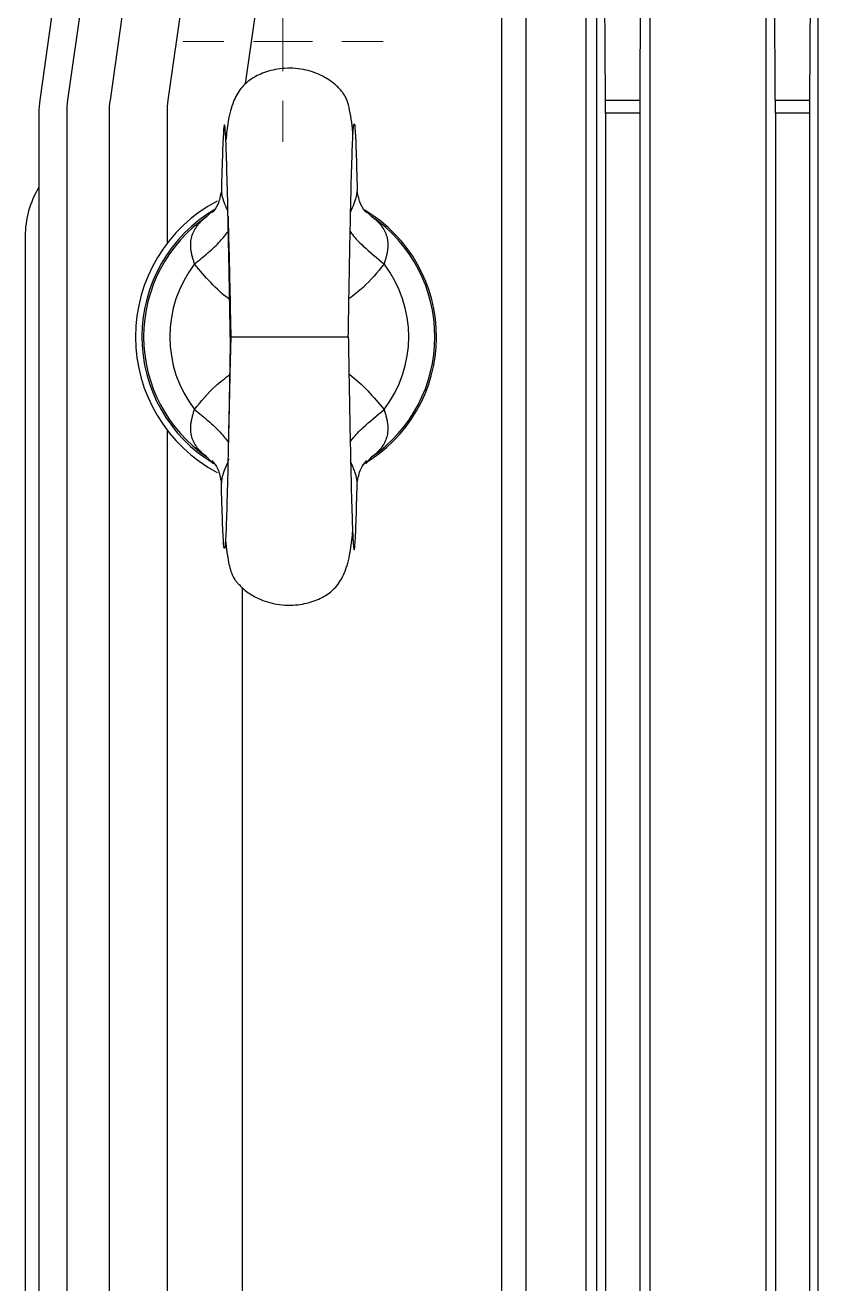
# Model space of a CAD drawing. Header units: millimetres. Extents: x 15 to 1184, y 5 to 836.
# Drawn here: x 282.3 to 315.9, y 220.2 to 273.6 of the extents above; entities that cross this region are included whole.
import ezdxf

# ---------------------------------------------------------------- set-up
doc = ezdxf.new("R2010")
doc.units = ezdxf.units.MM

# ---------------------------------------------------------------- blocks, each defined once
blk = doc.blocks.new('SW_CENTERMARKSYMBOL_2')
at = {"color": 0, "linetype": 'Continuous', "lineweight": 18}
for p, q in [((0, 2.5), (0, 4.25)), ((0, 0), (0, 1.25)), ((-2.5, 0), (-4.25, 0)), ((0, 0), (-1.25, 0)), ((0, 0), (0, -1.25)), ((0, 0), (1.25, 0)), ((2.5, 0), (4.25, 0)), ((0, -2.5), (0, -4.25))]:
    blk.add_line(p, q, dxfattribs=at)

msp = doc.modelspace()

# ---------------------------------------------------------------- linework, layer by layer
at = {"color": 7, "linetype": 'Continuous', "lineweight": 25}
for p, q in [((302.533, 190.612), (302.533, 285.112)), ((303.541, 285.112), (303.541, 190.612)), ((306.099, 190.612), (306.099, 285.112)), ((306.537, 285.112), (306.537, 190.612)), ((308.801, 285.112), (308.801, 190.612)), ((313.718, 285.112), (313.718, 190.612)), ((315.923, 285.112), (315.923, 190.612)), ((284.527, 281.669), (282.941, 270.389)), ((285.705, 281.669), (284.119, 270.389)), ((287.502, 281.669), (285.917, 270.389)), ((289.959, 281.669), (288.374, 270.389)), ((293.137, 281.669), (291.647, 271.069)), ((306.921, 270.389), (306.866, 281.669)), ((308.428, 281.669), (308.372, 270.389)), ((314.121, 270.389), (314.066, 281.669)), ((315.628, 281.669), (315.572, 270.389)), ((306.921, 270.389), (308.372, 270.389)), ((314.121, 270.389), (315.572, 270.389)), ((282.902, 269.833), (282.902, 205.892)), ((284.081, 269.833), (284.081, 205.892)), ((285.878, 269.833), (285.878, 205.892)), ((288.335, 269.833), (288.335, 264.314)), ((306.922, 269.833), (306.922, 205.892)), ((308.371, 269.833), (306.922, 269.833)), ((308.371, 269.833), (308.371, 205.892)), ((314.122, 269.833), (314.122, 205.892)), ((315.571, 269.833), (314.122, 269.833)), ((315.571, 269.833), (315.571, 205.892)), ((290.21, 265.636), (290.028, 265.456)), ((296.823, 265.636), (297.005, 265.456)), ((282.319, 264.612), (282.319, 211.112)), ((291.017, 260.362), (291.105, 260.362)), ((291.105, 260.362), (295.928, 260.362)), ((295.928, 260.362), (296.017, 260.362)), ((288.335, 256.411), (288.335, 205.892)), ((290.028, 255.269), (290.279, 254.993)), ((297.005, 255.269), (296.755, 254.993)), ((291.513, 249.745), (291.513, 205.892))]:
    msp.add_line(p, q, dxfattribs=at)
for centre, radius, start, end in [((286.902, 269.833), 4, 172, 180), ((288.081, 269.833), 4, 172, 180), ((289.878, 269.833), 4, 172, 180), ((292.335, 269.833), 4, 172, 180), ((286.319, 264.612), 4, 148.6709, 180), ((293.497, 260.362), 6.5, 117.8791, 242.1209), ((293.517, 260.362), 6.25, 120.2979, 239.2744), ((293.511, 260.362), 6.248, 300.0601, 59.1499), ((293.517, 260.362), 6.174, 124.4086, 235.5914), ((293.517, 260.362), 6.174, 304.4086, 55.5914), ((293.517, 260.362), 5.065, 142.5178, 217.4822), ((293.517, 260.362), 5.065, 322.5178, 37.4822)]:
    msp.add_arc(centre, radius, start, end, dxfattribs=at)
for centre, start_param, end_param in [((306.783, 269.833), 4.712389, 4.852015), ((308.511, 269.833), 1.43117, 1.570796), ((313.983, 269.833), 4.712389, 4.852015), ((315.711, 269.833), 1.43117, 1.570796)]:
    msp.add_ellipse(centre, major_axis=(0, 4), ratio=0.034921, start_param=start_param, end_param=end_param, dxfattribs=at)
for points, knots in [([(296.218, 268.925), (296.211, 269.006), (296.185, 269.307), (296.124, 269.736), (296.035, 270.173), (295.929, 270.47), (295.826, 270.651), (295.735, 270.768), (295.671, 270.84), (295.604, 270.91), (295.498, 271.013), (295.258, 271.212), (294.812, 271.488), (294.09, 271.725), (293.246, 271.764), (292.582, 271.613), (292.155, 271.427), (291.873, 271.262), (291.649, 271.083), (291.364, 270.778), (291.108, 270.281), (290.922, 269.6), (290.855, 268.962), (290.827, 268.693)], [0, 0, 0, 0, 0.029165, 0.107539, 0.195041, 0.262448, 0.309168, 0.330655, 0.337419, 0.340042, 0.353444, 0.367517, 0.407083, 0.463735, 0.527539, 0.583536, 0.608673, 0.63324, 0.662423, 0.698048, 0.790514, 0.911671, 1, 1, 1, 1]), ([(291.017, 260.362), (291.009, 260.801), (291.001, 261.24), (290.989, 261.891), (290.986, 262.107), (290.978, 262.536), (290.974, 262.749), (290.962, 263.38), (290.954, 263.792), (290.938, 264.59), (290.931, 264.976), (290.907, 266.08), (290.891, 266.746), (290.86, 267.875), (290.844, 268.338), (290.812, 269.015), (290.796, 269.228), (290.764, 269.382), (290.748, 269.322), (290.717, 268.935), (290.701, 268.609), (290.669, 267.723), (290.653, 267.165), (290.637, 266.518)], [0, 0, 0, 0, 0.0625, 0.0625, 0.09375, 0.09375, 0.125, 0.125, 0.1875, 0.1875, 0.25, 0.25, 0.375, 0.375, 0.5, 0.5, 0.625, 0.625, 0.75, 0.75, 0.875, 0.875, 1, 1, 1, 1]), ([(296.017, 260.362), (296.024, 260.804), (296.032, 261.246), (296.044, 261.902), (296.048, 262.119), (296.056, 262.551), (296.06, 262.765), (296.071, 263.4), (296.079, 263.815), (296.095, 264.617), (296.103, 265.005), (296.126, 266.116), (296.142, 266.786), (296.174, 267.921), (296.19, 268.386), (296.221, 269.066), (296.237, 269.279), (296.269, 269.432), (296.285, 269.37), (296.317, 268.979), (296.333, 268.65), (296.364, 267.757), (296.38, 267.194), (296.396, 266.543)], [0, 0, 0, 0, 0.0625, 0.0625, 0.09375, 0.09375, 0.125, 0.125, 0.1875, 0.1875, 0.25, 0.25, 0.375, 0.375, 0.5, 0.5, 0.625, 0.625, 0.75, 0.75, 0.875, 0.875, 1, 1, 1, 1]), ([(290.637, 266.547), (290.597, 266.338), (290.519, 265.931), (290.325, 265.714), (290.23, 265.609)], [0, 0, 0, 0, 0.512431, 1, 1, 1, 1]), ([(290.637, 266.518), (290.645, 266.446), (290.662, 266.299), (290.771, 265.993), (290.867, 265.762), (290.916, 265.643)], [0, 0, 0, 0, 0.316686, 0.647327, 1, 1, 1, 1]), ([(296.117, 265.642), (296.17, 265.769), (296.27, 266.011), (296.379, 266.325), (296.391, 266.471), (296.396, 266.543)], [0, 0, 0, 0, 0.361641, 0.686832, 1, 1, 1, 1]), ([(296.803, 265.609), (296.709, 265.714), (296.514, 265.931), (296.436, 266.338), (296.396, 266.547)], [0, 0, 0, 0, 0.487501, 1, 1, 1, 1]), ([(289.497, 263.445), (289.49, 263.47), (289.475, 263.523), (289.444, 263.626), (289.407, 263.754), (289.372, 263.905), (289.339, 264.103), (289.332, 264.342), (289.378, 264.61), (289.476, 264.857), (289.596, 265.045), (289.713, 265.183), (289.808, 265.279), (289.913, 265.371), (289.989, 265.427), (290.028, 265.456)], [0, 0, 0, 0, 0.030188, 0.062531, 0.125053, 0.187575, 0.25011, 0.377071, 0.499991, 0.623599, 0.749895, 0.812075, 0.874946, 0.935005, 1, 1, 1, 1]), ([(290.92, 265.465), (290.927, 265.178), (290.943, 264.556), (290.974, 263.394), (291.007, 261.968), (291.026, 260.918), (291.037, 260.362)], [0, 0, 0, 0, 0.200273, 0.434134, 0.700531, 1, 1, 1, 1]), ([(297.005, 265.456), (297.032, 265.437), (297.084, 265.399), (297.157, 265.339), (297.226, 265.277), (297.291, 265.213), (297.351, 265.147), (297.446, 265.032), (297.558, 264.857), (297.656, 264.609), (297.702, 264.34), (297.694, 264.101), (297.661, 263.905), (297.626, 263.754), (297.589, 263.626), (297.559, 263.523), (297.544, 263.47), (297.536, 263.445)], [0, 0, 0, 0, 0.042966, 0.085419, 0.127357, 0.168784, 0.209702, 0.250116, 0.376391, 0.500008, 0.624957, 0.749893, 0.812427, 0.874947, 0.937468, 0.96939, 1, 1, 1, 1]), ([(289.497, 263.445), (289.695, 263.604), (290.091, 263.923), (290.618, 264.418), (290.83, 264.698), (290.936, 264.838)], [0, 0, 0, 0, 0.333954, 0.667908, 1, 1, 1, 1]), ([(296.099, 264.815), (296.135, 264.767), (296.27, 264.582), (296.726, 264.111), (297.229, 263.697), (297.536, 263.445)], [0, 0, 0, 0, 0.120714, 0.463508, 1, 1, 1, 1]), ([(291.007, 261.928), (290.995, 261.936), (290.409, 262.359), (289.949, 262.907), (289.497, 263.445)], [0, 0, 0, 0, 0.019692, 1, 1, 1, 1]), ([(297.536, 263.445), (297.256, 263.1), (296.815, 262.557), (296.251, 262.126), (296.045, 261.969)], [0, 0, 0, 0, 0.636207, 1, 1, 1, 1]), ([(291.017, 260.362), (291.009, 259.924), (291.001, 259.485), (290.989, 258.834), (290.986, 258.618), (290.978, 258.189), (290.974, 257.976), (290.962, 257.345), (290.954, 256.933), (290.938, 256.135), (290.931, 255.749), (290.907, 254.645), (290.891, 253.979), (290.86, 252.85), (290.844, 252.387), (290.812, 251.71), (290.796, 251.497), (290.764, 251.343), (290.748, 251.403), (290.717, 251.79), (290.701, 252.116), (290.669, 253.002), (290.653, 253.56), (290.637, 254.207)], [0, 0, 0, 0, 0.0625, 0.0625, 0.09375, 0.09375, 0.125, 0.125, 0.1875, 0.1875, 0.25, 0.25, 0.375, 0.375, 0.5, 0.5, 0.625, 0.625, 0.75, 0.75, 0.875, 0.875, 1, 1, 1, 1]), ([(291.037, 260.362), (291.025, 259.899), (291.002, 258.977), (290.972, 257.638), (290.944, 256.384), (290.928, 255.633), (290.92, 255.26)], [0, 0, 0, 0, 0.253795, 0.504329, 0.753559, 1, 1, 1, 1]), ([(296.017, 260.362), (296.024, 259.921), (296.032, 259.479), (296.044, 258.823), (296.048, 258.606), (296.056, 258.174), (296.06, 257.96), (296.071, 257.325), (296.079, 256.91), (296.095, 256.108), (296.103, 255.72), (296.126, 254.609), (296.142, 253.939), (296.174, 252.804), (296.19, 252.339), (296.221, 251.659), (296.237, 251.446), (296.269, 251.293), (296.285, 251.355), (296.317, 251.746), (296.333, 252.075), (296.364, 252.968), (296.38, 253.531), (296.396, 254.182)], [0, 0, 0, 0, 0.0625, 0.0625, 0.09375, 0.09375, 0.125, 0.125, 0.1875, 0.1875, 0.25, 0.25, 0.375, 0.375, 0.5, 0.5, 0.625, 0.625, 0.75, 0.75, 0.875, 0.875, 1, 1, 1, 1]), ([(289.497, 257.28), (289.778, 257.625), (290.221, 258.171), (290.789, 258.604), (290.998, 258.763)], [0, 0, 0, 0, 0.632489, 1, 1, 1, 1]), ([(296.045, 258.784), (296.05, 258.78), (296.63, 258.361), (297.085, 257.818), (297.536, 257.28)], [0, 0, 0, 0, 0.009524, 1, 1, 1, 1]), ([(290.028, 255.269), (290.002, 255.288), (289.95, 255.326), (289.876, 255.386), (289.807, 255.448), (289.742, 255.512), (289.682, 255.578), (289.588, 255.693), (289.476, 255.868), (289.377, 256.116), (289.331, 256.385), (289.339, 256.624), (289.372, 256.82), (289.407, 256.971), (289.444, 257.099), (289.474, 257.202), (289.49, 257.255), (289.497, 257.28)], [0, 0, 0, 0, 0.042966, 0.085419, 0.127357, 0.168784, 0.209702, 0.250116, 0.376391, 0.500008, 0.624957, 0.749893, 0.812427, 0.874947, 0.937468, 0.96939, 1, 1, 1, 1]), ([(289.497, 257.28), (289.695, 257.121), (290.091, 256.802), (290.617, 256.308), (290.829, 256.029), (290.934, 255.89)], [0, 0, 0, 0, 0.334637, 0.669273, 1, 1, 1, 1]), ([(296.099, 255.91), (296.135, 255.958), (296.27, 256.143), (296.726, 256.614), (297.229, 257.028), (297.536, 257.28)], [0, 0, 0, 0, 0.120714, 0.463508, 1, 1, 1, 1]), ([(297.536, 257.28), (297.544, 257.255), (297.559, 257.202), (297.589, 257.099), (297.626, 256.971), (297.661, 256.82), (297.694, 256.622), (297.702, 256.383), (297.656, 256.115), (297.558, 255.868), (297.437, 255.68), (297.32, 255.542), (297.225, 255.446), (297.12, 255.354), (297.045, 255.298), (297.005, 255.269)], [0, 0, 0, 0, 0.0301883, 0.0625314, 0.1250534, 0.1875749, 0.2501102, 0.3770707, 0.4999908, 0.6235987, 0.749895, 0.8120754, 0.8749464, 0.9350046, 1, 1, 1, 1]), ([(290.23, 255.116), (290.325, 255.011), (290.519, 254.794), (290.597, 254.387), (290.637, 254.178)], [0, 0, 0, 0, 0.487501, 1, 1, 1, 1]), ([(290.957, 255.183), (290.948, 255.162), (290.888, 255.008), (290.774, 254.744), (290.662, 254.426), (290.645, 254.279), (290.637, 254.207)], [0, 0, 0, 0, 0.056592, 0.411731, 0.712436, 1, 1, 1, 1]), ([(296.396, 254.182), (296.388, 254.271), (296.375, 254.404), (296.295, 254.641), (296.215, 254.847), (296.152, 254.999), (296.117, 255.083)], [0, 0, 0, 0, 0.380472, 0.571414, 0.763185, 1, 1, 1, 1]), ([(296.396, 254.178), (296.436, 254.387), (296.515, 254.794), (296.709, 255.011), (296.803, 255.116)], [0, 0, 0, 0, 0.512431, 1, 1, 1, 1]), ([(290.811, 251.774), (290.815, 251.726), (290.837, 251.463), (290.903, 250.982), (291.012, 250.467), (291.143, 250.169), (291.268, 249.996), (291.333, 249.918), (291.446, 249.795), (291.694, 249.567), (292.182, 249.256), (292.906, 249.007), (293.749, 248.958), (294.413, 249.101), (294.841, 249.28), (295.124, 249.441), (295.35, 249.617), (295.64, 249.919), (295.903, 250.416), (296.099, 251.119), (296.171, 251.784), (296.203, 252.077)], [0, 0, 0, 0, 0.016938, 0.093931, 0.216236, 0.294592, 0.317011, 0.324313, 0.32963, 0.35571, 0.395934, 0.453212, 0.517105, 0.573128, 0.598291, 0.623062, 0.65263, 0.688677, 0.781985, 0.903924, 1, 1, 1, 1])]:
    msp.add_open_spline(points, degree=3, knots=knots, dxfattribs=at)

# ---------------------------------------------------------------- block references
at = {"color": 7, "linetype": 'Continuous', "lineweight": 0}
msp.add_blockref('SW_CENTERMARKSYMBOL_2', (293.247, 272.862), dxfattribs=at)

doc.saveas('drawing.dxf')
